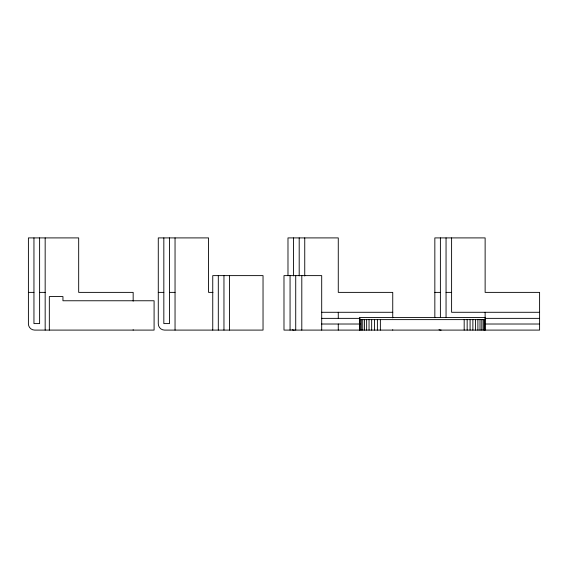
<?xml version="1.0" encoding="UTF-8"?>
<svg xmlns="http://www.w3.org/2000/svg" width="568" height="568" viewBox="0 0 568 568"><rect width="100%" height="100%" fill="white"/><g stroke="black" fill="none" stroke-linecap="round" stroke-linejoin="round"><path stroke-width="0.85" d="M28.4 292.378L33.952 292.378M39.611 292.378L45.163 292.378M158.28 292.378L163.832 292.378M169.491 292.378L175.043 292.378M212.957 292.378L208.562 292.378L208.562 237.907L158.28 237.907L158.28 323.81A6.283 6.283 0 0 0 164.564 330.093L263.034 330.093L263.034 275.622L212.751 275.622L212.751 330.093M434.839 292.378L440.392 292.378M446.05 292.378L451.603 292.378M321.467 312.286L392.744 312.286M539.6 312.286L451.603 312.286L451.603 237.907M485.129 317.526L359.416 317.526L359.416 330.093M321.467 318.364L360.233 318.364M485.044 318.364L539.6 318.364M359.416 319.621L485.129 319.621M321.467 324.016L360.233 324.016M485.044 324.016L539.6 324.016M485.129 312.286L485.129 330.093M484.909 319.621L484.909 330.093M484.277 319.621L484.277 330.093M483.233 319.621L483.233 330.093M481.799 319.621L481.799 330.093M480.01 319.621L480.01 330.093M477.894 319.621L477.894 330.093M475.501 319.621L475.501 330.093M472.874 319.621L472.874 330.093M470.077 319.621L470.077 330.093M467.159 319.621L467.159 330.093M464.177 319.621L464.177 330.093M446.05 237.907L446.05 317.526M440.392 237.907L440.392 317.526M434.839 317.697L434.839 237.907L485.129 237.907L485.129 292.378L539.6 292.378L539.6 330.093L283.986 330.093L283.986 275.622L321.701 275.622L321.701 330.093M392.744 317.867L392.744 292.378L338.272 292.378L338.272 237.907L287.983 237.907L287.983 275.686M392.744 329.717L392.744 330.093M380.368 319.621L380.368 330.093M377.386 319.621L377.386 330.093M374.461 319.621L374.461 330.093M371.664 319.621L371.664 330.093M369.037 319.621L369.037 330.093M366.644 319.621L366.644 330.093M364.535 319.621L364.535 330.093M362.739 319.621L362.739 330.093M361.312 319.621L361.312 330.093M360.261 319.621L360.261 330.093M359.629 319.621L359.629 330.093M338.272 312.286L338.272 318.364M338.272 324.016L338.272 330.093M304.746 237.907L304.746 275.984M301.8 275.622L301.8 330.093M299.194 237.907L299.194 275.892M295.722 275.622L295.722 330.093M293.535 237.907L293.535 275.892M290.063 275.622L290.063 330.093M229.515 275.622L229.515 330.093M223.962 275.622L223.962 330.093M218.304 275.622L218.304 330.093M175.043 237.907L175.043 330.093M169.491 237.907L169.491 323.597L163.832 323.597L163.832 237.907M133.161 301.168L133.161 292.378L78.682 292.378L78.682 237.907L28.4 237.907L28.4 323.81A6.283 6.283 0 0 0 34.684 330.093L154.091 330.093L154.091 300.763L62.949 300.763L62.949 296.574L49.331 296.574L49.331 330.093M133.161 329.717L133.161 330.093M45.163 237.907L45.163 330.093M39.611 237.907L39.611 323.597L33.952 323.597L33.952 237.907M441.13 330.093A6.283 6.283 0 0 1 438.979 329.717M294.274 330.093A6.283 6.283 0 0 1 292.122 329.717"/></g></svg>
